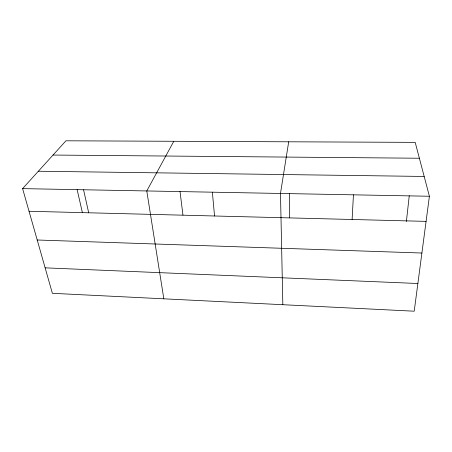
<?xml version="1.0" encoding="UTF-8"?>
<svg xmlns="http://www.w3.org/2000/svg" width="452" height="452" viewBox="0 0 452 452"><rect width="100%" height="100%" fill="white"/><g stroke="black" fill="none" stroke-linecap="round" stroke-linejoin="round"><path stroke-width="0.68" d="M352.114 219.486L353.441 194.829M406.388 221.503L409.258 195.705M429.4 196.253L414.213 311.202L52.381 293.308L22.6 188.62L65.947 140.798L415.196 142.363L429.4 196.253L22.6 188.62M288.687 141.798L280.483 193.462L282.833 304.704M173.794 141.284L146.781 190.953L163.822 298.817M53.031 155.047L419.383 158.234M38.364 171.229L424.179 176.45M29.041 211.27L426.083 221.373M37.211 239.995L421.897 253.03M45.132 267.838L417.874 283.506M77.122 189.597L82.371 212.536M83.563 189.767L88.688 212.785M180.02 191.524L182.947 215.09M212.372 192.179L214.536 215.988M289.314 193.512L289.608 217.819"/></g></svg>
